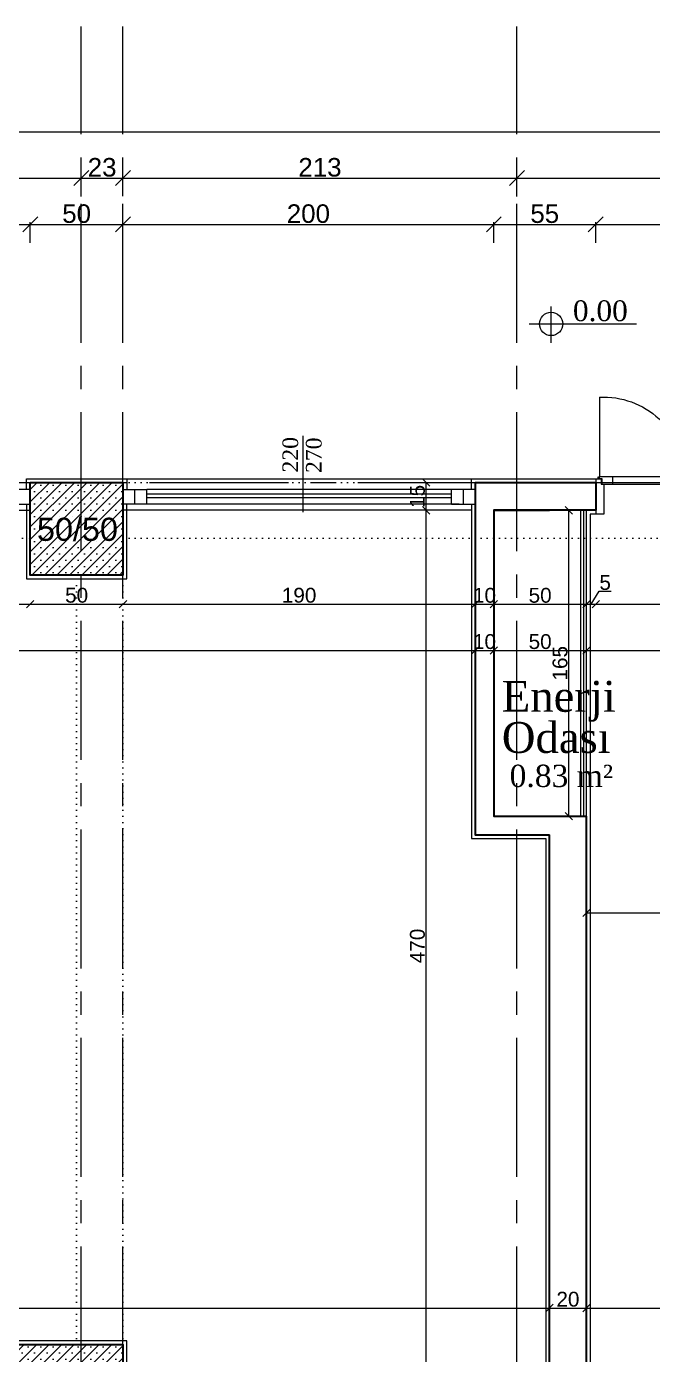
# Model space of a CAD drawing. Header units: centimetres. Extents: x 14449 to 53524, y -19051 to -10746.
# Drawn here: x 26718 to 27055, y -11888 to -11172 of the extents above; entities that cross this region are included whole.
import ezdxf

# ---------------------------------------------------------------- set-up
doc = ezdxf.new("R2010")
doc.units = ezdxf.units.CM
doc.linetypes.add('CENTER2', pattern=[112.5, 75, -12.5, 12.5, -12.5])
doc.linetypes.add('DOT2', pattern=[3.175, 0, -3.175])
doc.layers.add('Kapi_Pencere', color=7, linetype='Continuous')
for name, color, linetype, lineweight in [('P-AKS', 255, 'Continuous', 5), ('P-KİRİŞ', 130, 'DOT2', 5), ('P-KOLON', 255, 'Continuous', 35), ('P-TARAMA', 252, 'Continuous', 5), ('P-ÖLÇÜ DIŞ', 245, 'Continuous', 9), ('P-ÖLÇÜ İÇ', 243, 'Continuous', 0), ('rtm-cam', 141, 'Continuous', 9), ('rtm-duv tugla', 22, 'Continuous', 35), ('rtm-kapı-ahsap', 35, 'Continuous', 13), ('rtm-kesit katmanı-04', 33, 'Continuous', 25), ('rtm-merdiven yazı', 7, 'Continuous', 20), ('rtm-mhl-yazı-malzeme', 7, 'Continuous', 13), ('rtm-pen-ahsap', 35, 'Continuous', 13), ('rtm-sıva', 252, 'Continuous', 15)]:
    doc.layers.add(name, color=color, linetype=linetype, lineweight=lineweight)
doc.styles.add('arial_1_18', font='arial.ttf', dxfattribs={"height": 0.2})
doc.styles.get("Standard").update_dxf_attribs({"font": 'arial.ttf'})
doc.styles.add('ölçü', font='times.ttf', dxfattribs={"height": 10})
doc.dimstyles.new('DIŞ ÖLÇÜ', dxfattribs={"dimtxt": 10, "dimasz": 8, "dimexe": 1.25, "dimexo": 0.625, "dimtad": 1, "dimdec": 0, "dimtxsty": 'Standard', "dimblk": 'OBLIQUE', "dimcen": 2.5, "dimse1": 1, "dimse2": 1, "dimclrd": 256, "dimclrt": 256, "dimadec": 0, "dimazin": 0, "dimtfac": 1, "dimtdec": 0, "dimtmove": 0, "dimatfit": 3, "dimldrblk": 'OBLIQUE', "dimfxl": 1, "dimarcsym": 0})
doc.dimstyles.new('İÇ ÖLÇÜ', dxfattribs={"dimtxt": 8, "dimasz": 4, "dimexe": 1.25, "dimexo": 0.625, "dimtad": 1, "dimdec": 0, "dimtxsty": 'Standard', "dimblk": 'OBLIQUE', "dimcen": 2.5, "dimse1": 1, "dimse2": 1, "dimclrd": 256, "dimclrt": 256, "dimadec": 0, "dimazin": 0, "dimtfac": 1, "dimtdec": 0, "dimtmove": 1, "dimatfit": 3, "dimldrblk": 'OBLIQUE', "dimfxl": 1, "dimarcsym": 0})

# ---------------------------------------------------------------- blocks, each defined once
blk = doc.blocks.new('IKUTGK')
at = {"layer": 'P-KİRİŞ'}
for points in [[(35176.89, -7196.1), (35786.89, -7196.1)], [(35836.89, -7196.1), (36246.89, -7196.1)], [(35176.89, -7226.1), (35786.89, -7226.1)], [(35836.89, -7226.1), (36246.89, -7226.1)], [(35811.89, -7661.1), (35811.89, -7246.1)], [(35836.89, -7661.1), (35836.89, -7246.1)]]:
    blk.add_lwpolyline(points, dxfattribs=at)
blk = doc.blocks.new('YTHTHTY')
at = {"layer": 'P-TARAMA', "lineweight": -3}
h = blk.add_hatch(dxfattribs=at)
h.set_pattern_fill('SACNCR', color=256, scale=2, style=0)
h.paths.add_polyline_path([(31635.2, -9046.94), (31685.2, -9046.94), (31685.2, -8996.94), (31635.2, -8996.94)])
h = blk.add_hatch(dxfattribs=at)
h.set_pattern_fill('SACNCR', color=256, scale=2, style=0)
h.paths.add_polyline_path([(31685.2, -9501.94), (31685.2, -9461.94), (31610.2, -9461.94), (31610.2, -9501.94)])
at = {"layer": 'P-KOLON', "linetype": 'Continuous'}
for points in [[(31635.2, -8996.94), (31685.2, -8996.94), (31685.2, -9046.94), (31635.2, -9046.94)], [(31610.2, -9461.94), (31685.2, -9461.94), (31685.2, -9501.94), (31610.2, -9501.94)]]:
    blk.add_lwpolyline(points, close=True, dxfattribs=at)
at = {"layer": 'P-KOLON', "linetype": 'Continuous', "style": 'arial_1_18'}
blk.add_text('50/50', height=12.5, dxfattribs=at).set_placement((31638.79, -9028.42))
blk = doc.blocks.new('YTUJ7U')
at = {"layer": 'P-AKS', "linetype": 'CENTER2'}
for points in [[(27148.12, -9962.63), (27148.12, -8554.55)], [(27170.62, -9962.63), (27170.62, -8554.55)], [(27383.12, -9962.63), (27383.12, -8554.55)], [(25834.86, -8800.51), (29322.56, -8800.51)]]:
    blk.add_lwpolyline(points, dxfattribs=at)
blk = doc.blocks.new('DIŞ KAPI')
at = {"layer": 'rtm-kapı-ahsap'}
for p, q in [((7483.53, 169.66), (7483.53, 174.11)), ((7502.53, 174.11), (7483.53, 174.11)), ((7502.53, 174.11), (7502.53, 171.14)), ((7502.53, 172.13), (7503.52, 172.13)), ((7502.58, 170.63), (7502.58, 172.13)), ((7503.52, 76.1), (7503.52, 172.13)), ((7596.57, 172.13), (7503.52, 172.13)), ((7499.56, 169.66), (7483.53, 169.66)), ((7499.56, 171.14), (7499.56, 169.66)), ((7502.53, 171.14), (7499.56, 171.14)), ((7499.69, 170.63), (7499.69, 77.59)), ((7499.69, 170.63), (7502.58, 170.63)), ((7503.52, 165.06), (7499.69, 165.06)), ((7503.52, 83.17), (7499.69, 83.17)), ((7489.41, 78.57), (7489.41, 74.11)), ((7499.56, 78.57), (7489.41, 78.57)), ((7502.53, 74.11), (7489.41, 74.11)), ((7489.41, 69.66), (7489.41, 74.11)), ((7502.53, 74.11), (7489.41, 74.11)), ((7499.56, 77.08), (7499.56, 78.57)), ((7502.53, 77.08), (7499.56, 77.08)), ((7499.69, 77.59), (7502.58, 77.59)), ((7502.53, 74.11), (7502.53, 77.08)), ((7502.53, 76.1), (7503.52, 76.1)), ((7502.53, 74.11), (7502.53, 71.14)), ((7502.53, 72.13), (7503.52, 72.13)), ((7502.58, 77.59), (7502.58, 76.1)), ((7502.58, 70.63), (7502.58, 72.13)), ((7503.52, 72.13), (7503.52, 26.1)), ((7499.56, 69.66), (7489.41, 69.66)), ((7502.53, 71.14), (7499.56, 71.14)), ((7499.56, 71.14), (7499.56, 69.66)), ((7499.69, 27.59), (7499.69, 70.63)), ((7499.69, 70.63), (7502.58, 70.63)), ((7503.52, 65.06), (7499.69, 65.06)), ((7503.52, 33.17), (7499.69, 33.17)), ((7483.53, 28.57), (7483.53, 24.11)), ((7499.56, 28.57), (7483.53, 28.57)), ((7502.53, 24.11), (7483.53, 24.11)), ((7499.56, 27.08), (7499.56, 28.57)), ((7502.53, 27.08), (7499.56, 27.08)), ((7499.69, 27.59), (7502.58, 27.59)), ((7502.53, 24.11), (7502.53, 27.08)), ((7502.53, 26.1), (7503.52, 26.1)), ((7502.58, 27.59), (7502.58, 26.1)), ((7546.57, 26.1), (7503.52, 26.1))]:
    blk.add_line(p, q, dxfattribs=at)
for points in [[(7503.11, 173.05, 1), (7503.11, 172.45, 1)], [(7503.11, 25.17, -1), (7503.11, 25.78, -1)]]:
    blk.add_lwpolyline(points, format="xyb", close=True, dxfattribs=at)
for centre, radius, start, end in [((7501.77, 170.89), 94.81, 271.05672, 0.74917), ((7502.84, 28.34), 43.79, 357.06091, 89.10701)]:
    blk.add_arc(centre, radius, start, end, dxfattribs=at)
blk = doc.blocks.new('_Oblique')
at = {"color": 0, "linetype": 'ByBlock', "lineweight": -2}
blk.add_line((-0.5, -0.5), (0.5, 0.5), dxfattribs=at)
blk = doc.blocks.new('*D3989')
at = {"layer": 'Defpoints', "color": 0, "transparency": 16777216}
for p in [(26719.57, -11278.8), (26109.57, -11290.64), (26719.57, -11290.88)]:
    blk.add_point(p, dxfattribs=at)
at = {"layer": 'P-ÖLÇÜ DIŞ', "color": 0, "lineweight": -2, "transparency": 16777216}
for p, q in [((26109.57, -11288.8), (26109.57, -11277.55)), ((26719.57, -11288.8), (26719.57, -11277.55))]:
    blk.add_line(p, q, dxfattribs=at)
at = {"layer": 'P-ÖLÇÜ DIŞ', "lineweight": -2, "transparency": 16777216}
blk.add_line((26109.57, -11278.8), (26719.57, -11278.8), dxfattribs=at)
at = {"layer": 'P-ÖLÇÜ DIŞ', "lineweight": -2, "transparency": 16777216, "xscale": 8, "yscale": 8, "zscale": 8, "rotation": 180}
blk.add_blockref('_Oblique', (26109.57, -11278.8), dxfattribs=at)
at = {"layer": 'P-ÖLÇÜ DIŞ', "lineweight": -2, "transparency": 16777216, "xscale": 8, "yscale": 8, "zscale": 8}
blk.add_blockref('_Oblique', (26719.57, -11278.8), dxfattribs=at)
at = {"layer": 'P-ÖLÇÜ DIŞ', "transparency": 16777216, "insert": (26414.57, -11273.07), "char_height": 10, "attachment_point": 5}
blk.add_mtext('610', dxfattribs=at)
blk = doc.blocks.new('*D3990')
at = {"layer": 'Defpoints', "color": 0, "transparency": 16777216}
for p in [(26769.57, -11278.8), (26719.57, -11290.88), (26769.57, -11293.06)]:
    blk.add_point(p, dxfattribs=at)
at = {"layer": 'P-ÖLÇÜ DIŞ', "color": 0, "lineweight": -2, "transparency": 16777216}
for p, q in [((26719.57, -11288.8), (26719.57, -11277.55)), ((26769.57, -11288.8), (26769.57, -11277.55))]:
    blk.add_line(p, q, dxfattribs=at)
at = {"layer": 'P-ÖLÇÜ DIŞ', "lineweight": -2, "transparency": 16777216}
blk.add_line((26719.57, -11278.8), (26769.57, -11278.8), dxfattribs=at)
at = {"layer": 'P-ÖLÇÜ DIŞ', "lineweight": -2, "transparency": 16777216, "xscale": 8, "yscale": 8, "zscale": 8, "rotation": 180}
blk.add_blockref('_Oblique', (26719.57, -11278.8), dxfattribs=at)
at = {"layer": 'P-ÖLÇÜ DIŞ', "lineweight": -2, "transparency": 16777216, "xscale": 8, "yscale": 8, "zscale": 8}
blk.add_blockref('_Oblique', (26769.57, -11278.8), dxfattribs=at)
at = {"layer": 'P-ÖLÇÜ DIŞ', "transparency": 16777216, "insert": (26744.57, -11273.07), "char_height": 10, "attachment_point": 5}
blk.add_mtext('50', dxfattribs=at)
blk = doc.blocks.new('*D3991')
at = {"layer": 'Defpoints', "color": 0, "transparency": 16777216}
for p in [(26969.57, -11278.8), (26769.57, -11293.06), (26969.57, -11292.15)]:
    blk.add_point(p, dxfattribs=at)
at = {"layer": 'P-ÖLÇÜ DIŞ', "color": 0, "lineweight": -2, "transparency": 16777216}
for p, q in [((26769.57, -11288.8), (26769.57, -11277.55)), ((26969.57, -11288.8), (26969.57, -11277.55))]:
    blk.add_line(p, q, dxfattribs=at)
at = {"layer": 'P-ÖLÇÜ DIŞ', "lineweight": -2, "transparency": 16777216}
blk.add_line((26769.57, -11278.8), (26969.57, -11278.8), dxfattribs=at)
at = {"layer": 'P-ÖLÇÜ DIŞ', "lineweight": -2, "transparency": 16777216, "xscale": 8, "yscale": 8, "zscale": 8, "rotation": 180}
blk.add_blockref('_Oblique', (26769.57, -11278.8), dxfattribs=at)
at = {"layer": 'P-ÖLÇÜ DIŞ', "lineweight": -2, "transparency": 16777216, "xscale": 8, "yscale": 8, "zscale": 8}
blk.add_blockref('_Oblique', (26969.57, -11278.8), dxfattribs=at)
at = {"layer": 'P-ÖLÇÜ DIŞ', "transparency": 16777216, "insert": (26869.57, -11273.07), "char_height": 10, "attachment_point": 5}
blk.add_mtext('200', dxfattribs=at)
blk = doc.blocks.new('*D3992')
at = {"layer": 'Defpoints', "color": 0, "transparency": 16777216}
for p in [(27024.57, -11278.8), (26969.57, -11292.15), (27024.57, -11296.27)]:
    blk.add_point(p, dxfattribs=at)
at = {"layer": 'P-ÖLÇÜ DIŞ', "color": 0, "lineweight": -2, "transparency": 16777216}
for p, q in [((26969.57, -11288.8), (26969.57, -11277.55)), ((27024.57, -11288.8), (27024.57, -11277.55))]:
    blk.add_line(p, q, dxfattribs=at)
at = {"layer": 'P-ÖLÇÜ DIŞ', "lineweight": -2, "transparency": 16777216}
blk.add_line((26969.57, -11278.8), (27024.57, -11278.8), dxfattribs=at)
at = {"layer": 'P-ÖLÇÜ DIŞ', "lineweight": -2, "transparency": 16777216, "xscale": 8, "yscale": 8, "zscale": 8, "rotation": 180}
blk.add_blockref('_Oblique', (26969.57, -11278.8), dxfattribs=at)
at = {"layer": 'P-ÖLÇÜ DIŞ', "lineweight": -2, "transparency": 16777216, "xscale": 8, "yscale": 8, "zscale": 8}
blk.add_blockref('_Oblique', (27024.57, -11278.8), dxfattribs=at)
at = {"layer": 'P-ÖLÇÜ DIŞ', "transparency": 16777216, "insert": (26997.07, -11273.09), "char_height": 10, "attachment_point": 5}
blk.add_mtext('55', dxfattribs=at)
blk = doc.blocks.new('*D3993')
at = {"layer": 'Defpoints', "color": 0, "transparency": 16777216}
for p in [(27174.57, -11278.8), (27024.57, -11288.8), (27174.57, -11291.42)]:
    blk.add_point(p, dxfattribs=at)
at = {"layer": 'P-ÖLÇÜ DIŞ', "color": 0, "lineweight": -2, "transparency": 16777216}
for p, q in [((27024.57, -11288.17), (27024.57, -11277.55)), ((27174.57, -11288.8), (27174.57, -11277.55))]:
    blk.add_line(p, q, dxfattribs=at)
at = {"layer": 'P-ÖLÇÜ DIŞ', "lineweight": -2, "transparency": 16777216}
blk.add_line((27024.57, -11278.8), (27174.57, -11278.8), dxfattribs=at)
at = {"layer": 'P-ÖLÇÜ DIŞ', "lineweight": -2, "transparency": 16777216, "xscale": 8, "yscale": 8, "zscale": 8, "rotation": 180}
blk.add_blockref('_Oblique', (27024.57, -11278.8), dxfattribs=at)
at = {"layer": 'P-ÖLÇÜ DIŞ', "lineweight": -2, "transparency": 16777216, "xscale": 8, "yscale": 8, "zscale": 8}
blk.add_blockref('_Oblique', (27174.57, -11278.8), dxfattribs=at)
at = {"layer": 'P-ÖLÇÜ DIŞ', "transparency": 16777216, "insert": (27099.57, -11273.07), "char_height": 10, "attachment_point": 5}
blk.add_mtext('150', dxfattribs=at)
blk = doc.blocks.new('*D4001')
at = {"layer": 'Defpoints', "color": 0, "transparency": 16777216}
for p in [(28734.57, -11228.8), (25648.15, -11240.97), (28734.57, -11240.97)]:
    blk.add_point(p, dxfattribs=at)
at = {"layer": 'P-ÖLÇÜ DIŞ', "color": 0, "lineweight": -2, "transparency": 16777216}
for p, q in [((25648.15, -11238.8), (25648.15, -11227.55)), ((28734.57, -11238.8), (28734.57, -11227.55))]:
    blk.add_line(p, q, dxfattribs=at)
at = {"layer": 'P-ÖLÇÜ DIŞ', "lineweight": -2, "transparency": 16777216}
blk.add_line((25648.15, -11228.8), (28734.57, -11228.8), dxfattribs=at)
at = {"layer": 'P-ÖLÇÜ DIŞ', "lineweight": -2, "transparency": 16777216, "xscale": 8, "yscale": 8, "zscale": 8, "rotation": 180}
blk.add_blockref('_Oblique', (25648.15, -11228.8), dxfattribs=at)
at = {"layer": 'P-ÖLÇÜ DIŞ', "lineweight": -2, "transparency": 16777216, "xscale": 8, "yscale": 8, "zscale": 8}
blk.add_blockref('_Oblique', (28734.57, -11228.8), dxfattribs=at)
at = {"layer": 'P-ÖLÇÜ DIŞ', "transparency": 16777216, "insert": (27191.36, -11223.06), "char_height": 10, "attachment_point": 5}
blk.add_mtext('3086', dxfattribs=at)
blk = doc.blocks.new('*D4033')
at = {"layer": 'Defpoints', "color": 0, "transparency": 16777216}
for p in [(26747.07, -11253.8), (26747.07, -11264.96), (26414.57, -11267.96)]:
    blk.add_point(p, dxfattribs=at)
at = {"layer": 'P-ÖLÇÜ DIŞ', "color": 0, "lineweight": -2, "transparency": 16777216}
for p, q in [((26414.57, -11263.8), (26414.57, -11252.55)), ((26747.07, -11263.8), (26747.07, -11252.55))]:
    blk.add_line(p, q, dxfattribs=at)
at = {"layer": 'P-ÖLÇÜ DIŞ', "lineweight": -2, "transparency": 16777216}
blk.add_line((26414.57, -11253.8), (26747.07, -11253.8), dxfattribs=at)
at = {"layer": 'P-ÖLÇÜ DIŞ', "lineweight": -2, "transparency": 16777216, "xscale": 8, "yscale": 8, "zscale": 8, "rotation": 180}
blk.add_blockref('_Oblique', (26414.57, -11253.8), dxfattribs=at)
at = {"layer": 'P-ÖLÇÜ DIŞ', "lineweight": -2, "transparency": 16777216, "xscale": 8, "yscale": 8, "zscale": 8}
blk.add_blockref('_Oblique', (26747.07, -11253.8), dxfattribs=at)
at = {"layer": 'P-ÖLÇÜ DIŞ', "transparency": 16777216, "insert": (26580.82, -11248.06), "char_height": 10, "attachment_point": 5}
blk.add_mtext('333', dxfattribs=at)
blk = doc.blocks.new('*D4034')
at = {"layer": 'Defpoints', "color": 0, "transparency": 16777216}
for p in [(26769.57, -11253.8), (26747.07, -11264.96), (26769.57, -11264.23)]:
    blk.add_point(p, dxfattribs=at)
at = {"layer": 'P-ÖLÇÜ DIŞ', "color": 0, "lineweight": -2, "transparency": 16777216}
for p, q in [((26747.07, -11263.8), (26747.07, -11252.55)), ((26769.57, -11263.61), (26769.57, -11252.55))]:
    blk.add_line(p, q, dxfattribs=at)
at = {"layer": 'P-ÖLÇÜ DIŞ', "lineweight": -2, "transparency": 16777216}
blk.add_line((26747.07, -11253.8), (26769.57, -11253.8), dxfattribs=at)
at = {"layer": 'P-ÖLÇÜ DIŞ', "lineweight": -2, "transparency": 16777216, "xscale": 8, "yscale": 8, "zscale": 8, "rotation": 180}
blk.add_blockref('_Oblique', (26747.07, -11253.8), dxfattribs=at)
at = {"layer": 'P-ÖLÇÜ DIŞ', "lineweight": -2, "transparency": 16777216, "xscale": 8, "yscale": 8, "zscale": 8}
blk.add_blockref('_Oblique', (26769.57, -11253.8), dxfattribs=at)
at = {"layer": 'P-ÖLÇÜ DIŞ', "transparency": 16777216, "insert": (26758.32, -11248.06), "char_height": 10, "attachment_point": 5}
blk.add_mtext('23', dxfattribs=at)
blk = doc.blocks.new('*D4035')
at = {"layer": 'Defpoints', "color": 0, "transparency": 16777216}
for p in [(26982.07, -11253.8), (26769.57, -11264.23), (26982.07, -11265.5)]:
    blk.add_point(p, dxfattribs=at)
at = {"layer": 'P-ÖLÇÜ DIŞ', "color": 0, "lineweight": -2, "transparency": 16777216}
for p, q in [((26769.57, -11263.61), (26769.57, -11252.55)), ((26982.07, -11263.8), (26982.07, -11252.55))]:
    blk.add_line(p, q, dxfattribs=at)
at = {"layer": 'P-ÖLÇÜ DIŞ', "lineweight": -2, "transparency": 16777216}
blk.add_line((26769.57, -11253.8), (26982.07, -11253.8), dxfattribs=at)
at = {"layer": 'P-ÖLÇÜ DIŞ', "lineweight": -2, "transparency": 16777216, "xscale": 8, "yscale": 8, "zscale": 8, "rotation": 180}
blk.add_blockref('_Oblique', (26769.57, -11253.8), dxfattribs=at)
at = {"layer": 'P-ÖLÇÜ DIŞ', "lineweight": -2, "transparency": 16777216, "xscale": 8, "yscale": 8, "zscale": 8}
blk.add_blockref('_Oblique', (26982.07, -11253.8), dxfattribs=at)
at = {"layer": 'P-ÖLÇÜ DIŞ', "transparency": 16777216, "insert": (26875.82, -11248.06), "char_height": 10, "attachment_point": 5}
blk.add_mtext('213', dxfattribs=at)
blk = doc.blocks.new('*D4036')
at = {"layer": 'Defpoints', "color": 0, "transparency": 16777216}
for p in [(27179.57, -11253.8), (26982.07, -11265.5), (27179.57, -11264.72)]:
    blk.add_point(p, dxfattribs=at)
at = {"layer": 'P-ÖLÇÜ DIŞ', "color": 0, "lineweight": -2, "transparency": 16777216}
for p, q in [((26982.07, -11263.8), (26982.07, -11252.55)), ((27179.57, -11263.8), (27179.57, -11252.55))]:
    blk.add_line(p, q, dxfattribs=at)
at = {"layer": 'P-ÖLÇÜ DIŞ', "lineweight": -2, "transparency": 16777216}
blk.add_line((26982.07, -11253.8), (27179.57, -11253.8), dxfattribs=at)
at = {"layer": 'P-ÖLÇÜ DIŞ', "lineweight": -2, "transparency": 16777216, "xscale": 8, "yscale": 8, "zscale": 8, "rotation": 180}
blk.add_blockref('_Oblique', (26982.07, -11253.8), dxfattribs=at)
at = {"layer": 'P-ÖLÇÜ DIŞ', "lineweight": -2, "transparency": 16777216, "xscale": 8, "yscale": 8, "zscale": 8}
blk.add_blockref('_Oblique', (27179.57, -11253.8), dxfattribs=at)
at = {"layer": 'P-ÖLÇÜ DIŞ', "transparency": 16777216, "insert": (27080.82, -11248.07), "char_height": 10, "attachment_point": 5}
blk.add_mtext('197', dxfattribs=at)
blk = doc.blocks.new('*D4312')
at = {"layer": 'Defpoints', "color": 0, "lineweight": 30, "transparency": 16777216}
for p in [(26911.76, -11433.05), (26933.11, -11433.05), (26933.11, -11903.05)]:
    blk.add_point(p, dxfattribs=at)
at = {"layer": 'P-ÖLÇÜ İÇ', "lineweight": -2, "transparency": 16777216}
blk.add_line((26933.11, -11903.05), (26933.11, -11433.05), dxfattribs=at)
at = {"layer": 'P-ÖLÇÜ İÇ', "lineweight": -2, "transparency": 16777216, "xscale": 4, "yscale": 4, "zscale": 4}
for p, rotation in [((26933.11, -11433.05), 90), ((26933.11, -11903.05), 270)]:
    blk.add_blockref('_Oblique', p, dxfattribs=dict(at, rotation=rotation))
at = {"layer": 'P-ÖLÇÜ İÇ', "transparency": 16777216, "insert": (26928.4, -11668.05), "char_height": 8, "attachment_point": 5, "rotation": 90}
blk.add_mtext('470', dxfattribs=at)
blk = doc.blocks.new('*D4313')
at = {"layer": 'Defpoints', "color": 0, "lineweight": 30, "transparency": 16777216}
for p in [(26933.11, -11418.05), (26933.11, -11418.05), (26911.76, -11433.05)]:
    blk.add_point(p, dxfattribs=at)
at = {"layer": 'P-ÖLÇÜ İÇ', "lineweight": -2, "transparency": 16777216}
blk.add_line((26933.11, -11433.05), (26933.11, -11418.05), dxfattribs=at)
at = {"layer": 'P-ÖLÇÜ İÇ', "lineweight": -2, "transparency": 16777216, "xscale": 4, "yscale": 4, "zscale": 4}
for p, rotation in [((26933.11, -11418.05), 90), ((26933.11, -11433.05), 270)]:
    blk.add_blockref('_Oblique', p, dxfattribs=dict(at, rotation=rotation))
at = {"layer": 'P-ÖLÇÜ İÇ', "transparency": 16777216, "insert": (26928.4, -11425.55), "char_height": 8, "attachment_point": 5, "rotation": 90}
blk.add_mtext('15', dxfattribs=at)
blk = doc.blocks.new('*D4316')
at = {"layer": 'Defpoints', "color": 0, "lineweight": 30, "transparency": 16777216}
for p in [(26109.57, -11482.77), (26719.57, -11483.62), (26719.57, -11483.68)]:
    blk.add_point(p, dxfattribs=at)
at = {"layer": 'P-ÖLÇÜ İÇ', "lineweight": -2, "transparency": 16777216}
blk.add_line((26109.57, -11483.62), (26719.57, -11483.62), dxfattribs=at)
at = {"layer": 'P-ÖLÇÜ İÇ', "lineweight": -2, "transparency": 16777216, "xscale": 4, "yscale": 4, "zscale": 4, "rotation": 180}
blk.add_blockref('_Oblique', (26109.57, -11483.62), dxfattribs=at)
at = {"layer": 'P-ÖLÇÜ İÇ', "lineweight": -2, "transparency": 16777216, "xscale": 4, "yscale": 4, "zscale": 4}
blk.add_blockref('_Oblique', (26719.57, -11483.62), dxfattribs=at)
at = {"layer": 'P-ÖLÇÜ İÇ', "transparency": 16777216, "insert": (26414.57, -11478.91), "char_height": 8, "attachment_point": 5}
blk.add_mtext('610', dxfattribs=at)
blk = doc.blocks.new('*D4317')
at = {"layer": 'Defpoints', "color": 0, "lineweight": 30, "transparency": 16777216}
for p in [(26719.57, -11483.68), (26769.57, -11483.14), (26769.57, -11483.62)]:
    blk.add_point(p, dxfattribs=at)
at = {"layer": 'P-ÖLÇÜ İÇ', "lineweight": -2, "transparency": 16777216}
blk.add_line((26719.57, -11483.62), (26769.57, -11483.62), dxfattribs=at)
at = {"layer": 'P-ÖLÇÜ İÇ', "lineweight": -2, "transparency": 16777216, "xscale": 4, "yscale": 4, "zscale": 4, "rotation": 180}
blk.add_blockref('_Oblique', (26719.57, -11483.62), dxfattribs=at)
at = {"layer": 'P-ÖLÇÜ İÇ', "lineweight": -2, "transparency": 16777216, "xscale": 4, "yscale": 4, "zscale": 4}
blk.add_blockref('_Oblique', (26769.57, -11483.62), dxfattribs=at)
at = {"layer": 'P-ÖLÇÜ İÇ', "transparency": 16777216, "insert": (26744.57, -11478.91), "char_height": 8, "attachment_point": 5}
blk.add_mtext('50', dxfattribs=at)
blk = doc.blocks.new('*D4318')
at = {"layer": 'Defpoints', "color": 0, "lineweight": 30, "transparency": 16777216}
for p in [(26769.57, -11483.14), (26959.57, -11483.62), (26959.57, -11483.65)]:
    blk.add_point(p, dxfattribs=at)
at = {"layer": 'P-ÖLÇÜ İÇ', "lineweight": -2, "transparency": 16777216}
blk.add_line((26769.57, -11483.62), (26959.57, -11483.62), dxfattribs=at)
at = {"layer": 'P-ÖLÇÜ İÇ', "lineweight": -2, "transparency": 16777216, "xscale": 4, "yscale": 4, "zscale": 4, "rotation": 180}
blk.add_blockref('_Oblique', (26769.57, -11483.62), dxfattribs=at)
at = {"layer": 'P-ÖLÇÜ İÇ', "lineweight": -2, "transparency": 16777216, "xscale": 4, "yscale": 4, "zscale": 4}
blk.add_blockref('_Oblique', (26959.57, -11483.62), dxfattribs=at)
at = {"layer": 'P-ÖLÇÜ İÇ', "transparency": 16777216, "insert": (26864.57, -11478.91), "char_height": 8, "attachment_point": 5}
blk.add_mtext('190', dxfattribs=at)
blk = doc.blocks.new('*D4319')
at = {"layer": 'Defpoints', "color": 0, "transparency": 16777216}
for p in [(27024.57, -11433.05), (27174.57, -11483.62), (27174.57, -11484.05)]:
    blk.add_point(p, dxfattribs=at)
at = {"layer": 'P-ÖLÇÜ İÇ', "lineweight": -2, "transparency": 16777216}
blk.add_line((27024.57, -11483.62), (27174.57, -11483.62), dxfattribs=at)
at = {"layer": 'P-ÖLÇÜ İÇ', "lineweight": -2, "transparency": 16777216, "xscale": 4, "yscale": 4, "zscale": 4, "rotation": 180}
blk.add_blockref('_Oblique', (27024.57, -11483.62), dxfattribs=at)
at = {"layer": 'P-ÖLÇÜ İÇ', "lineweight": -2, "transparency": 16777216, "xscale": 4, "yscale": 4, "zscale": 4}
blk.add_blockref('_Oblique', (27174.57, -11483.62), dxfattribs=at)
at = {"layer": 'P-ÖLÇÜ İÇ', "transparency": 16777216, "insert": (27099.57, -11478.91), "char_height": 8, "attachment_point": 5}
blk.add_mtext('150', dxfattribs=at)
blk = doc.blocks.new('*D4328')
at = {"layer": 'Defpoints', "color": 0, "lineweight": 30, "transparency": 16777216}
for p in [(25677.1, -11508.62), (26959.57, -11508.62), (26959.57, -11508.62)]:
    blk.add_point(p, dxfattribs=at)
at = {"layer": 'P-ÖLÇÜ İÇ', "lineweight": -2, "transparency": 16777216}
blk.add_line((25677.1, -11508.62), (26959.57, -11508.62), dxfattribs=at)
at = {"layer": 'P-ÖLÇÜ İÇ', "lineweight": -2, "transparency": 16777216, "xscale": 4, "yscale": 4, "zscale": 4, "rotation": 180}
blk.add_blockref('_Oblique', (25677.1, -11508.62), dxfattribs=at)
at = {"layer": 'P-ÖLÇÜ İÇ', "lineweight": -2, "transparency": 16777216, "xscale": 4, "yscale": 4, "zscale": 4}
blk.add_blockref('_Oblique', (26959.57, -11508.62), dxfattribs=at)
at = {"layer": 'P-ÖLÇÜ İÇ', "transparency": 16777216, "insert": (26318.33, -11503.91), "char_height": 8, "attachment_point": 5}
blk.add_mtext('1282', dxfattribs=at)
blk = doc.blocks.new('*D4329')
at = {"layer": 'Defpoints', "color": 0, "lineweight": 30, "transparency": 16777216}
for p in [(27179.57, -11527.12), (27019.57, -11650.14), (27179.57, -11650.14)]:
    blk.add_point(p, dxfattribs=at)
at = {"layer": 'P-ÖLÇÜ İÇ', "lineweight": -2, "transparency": 16777216}
blk.add_line((27019.57, -11650.14), (27179.57, -11650.14), dxfattribs=at)
at = {"layer": 'P-ÖLÇÜ İÇ', "lineweight": -2, "transparency": 16777216, "xscale": 4, "yscale": 4, "zscale": 4, "rotation": 180}
blk.add_blockref('_Oblique', (27019.57, -11650.14), dxfattribs=at)
at = {"layer": 'P-ÖLÇÜ İÇ', "lineweight": -2, "transparency": 16777216, "xscale": 4, "yscale": 4, "zscale": 4}
blk.add_blockref('_Oblique', (27179.57, -11650.14), dxfattribs=at)
at = {"layer": 'P-ÖLÇÜ İÇ', "transparency": 16777216, "insert": (27099.57, -11645.43), "char_height": 8, "attachment_point": 5}
blk.add_mtext('160', dxfattribs=at)
blk = doc.blocks.new('*D4333')
at = {"layer": 'Defpoints', "color": 0, "lineweight": 30, "transparency": 16777216}
for p in [(25653.78, -11863.37), (26999.57, -11863.37), (26999.57, -11863.37)]:
    blk.add_point(p, dxfattribs=at)
at = {"layer": 'P-ÖLÇÜ İÇ', "lineweight": -2, "transparency": 16777216}
blk.add_line((25653.78, -11863.37), (26999.57, -11863.37), dxfattribs=at)
at = {"layer": 'P-ÖLÇÜ İÇ', "lineweight": -2, "transparency": 16777216, "xscale": 4, "yscale": 4, "zscale": 4, "rotation": 180}
blk.add_blockref('_Oblique', (25653.78, -11863.37), dxfattribs=at)
at = {"layer": 'P-ÖLÇÜ İÇ', "lineweight": -2, "transparency": 16777216, "xscale": 4, "yscale": 4, "zscale": 4}
blk.add_blockref('_Oblique', (26999.57, -11863.37), dxfattribs=at)
at = {"layer": 'P-ÖLÇÜ İÇ', "transparency": 16777216, "insert": (26326.67, -11858.66), "char_height": 8, "attachment_point": 5}
blk.add_mtext('1346', dxfattribs=at)
blk = doc.blocks.new('*D4334')
at = {"layer": 'Defpoints', "color": 0, "lineweight": 30, "transparency": 16777216}
for p in [(26999.57, -11863.37), (27019.57, -11863.37), (27019.57, -11883.75)]:
    blk.add_point(p, dxfattribs=at)
at = {"layer": 'P-ÖLÇÜ İÇ', "lineweight": -2, "transparency": 16777216}
blk.add_line((26999.57, -11863.37), (27019.57, -11863.37), dxfattribs=at)
at = {"layer": 'P-ÖLÇÜ İÇ', "lineweight": -2, "transparency": 16777216, "xscale": 4, "yscale": 4, "zscale": 4, "rotation": 180}
blk.add_blockref('_Oblique', (26999.57, -11863.37), dxfattribs=at)
at = {"layer": 'P-ÖLÇÜ İÇ', "lineweight": -2, "transparency": 16777216, "xscale": 4, "yscale": 4, "zscale": 4}
blk.add_blockref('_Oblique', (27019.57, -11863.37), dxfattribs=at)
at = {"layer": 'P-ÖLÇÜ İÇ', "transparency": 16777216, "insert": (27009.57, -11858.66), "char_height": 8, "attachment_point": 5}
blk.add_mtext('20', dxfattribs=at)
blk = doc.blocks.new('*D4335')
at = {"layer": 'Defpoints', "color": 0, "lineweight": 30, "transparency": 16777216}
for p in [(27179.57, -11863.37), (27179.57, -11863.37), (27019.57, -11883.75)]:
    blk.add_point(p, dxfattribs=at)
at = {"layer": 'P-ÖLÇÜ İÇ', "lineweight": -2, "transparency": 16777216}
blk.add_line((27019.57, -11863.37), (27179.57, -11863.37), dxfattribs=at)
at = {"layer": 'P-ÖLÇÜ İÇ', "lineweight": -2, "transparency": 16777216, "xscale": 4, "yscale": 4, "zscale": 4, "rotation": 180}
blk.add_blockref('_Oblique', (27019.57, -11863.37), dxfattribs=at)
at = {"layer": 'P-ÖLÇÜ İÇ', "lineweight": -2, "transparency": 16777216, "xscale": 4, "yscale": 4, "zscale": 4}
blk.add_blockref('_Oblique', (27179.57, -11863.37), dxfattribs=at)
at = {"layer": 'P-ÖLÇÜ İÇ', "transparency": 16777216, "insert": (27099.57, -11858.66), "char_height": 8, "attachment_point": 5}
blk.add_mtext('160', dxfattribs=at)
blk = doc.blocks.new('*D5010')
at = {"layer": 'Defpoints', "color": 0, "transparency": 16777216}
for p in [(26959.57, -11483.65), (26969.57, -11483.65), (26969.57, -11483.65)]:
    blk.add_point(p, dxfattribs=at)
at = {"layer": 'P-ÖLÇÜ İÇ', "lineweight": -2, "transparency": 16777216}
blk.add_line((26959.57, -11483.65), (26969.57, -11483.65), dxfattribs=at)
at = {"layer": 'P-ÖLÇÜ İÇ', "lineweight": -2, "transparency": 16777216, "xscale": 4, "yscale": 4, "zscale": 4, "rotation": 180}
blk.add_blockref('_Oblique', (26959.57, -11483.65), dxfattribs=at)
at = {"layer": 'P-ÖLÇÜ İÇ', "lineweight": -2, "transparency": 16777216, "xscale": 4, "yscale": 4, "zscale": 4}
blk.add_blockref('_Oblique', (26969.57, -11483.65), dxfattribs=at)
at = {"layer": 'P-ÖLÇÜ İÇ', "transparency": 16777216, "insert": (26964.57, -11478.94), "char_height": 8, "attachment_point": 5}
blk.add_mtext('10', dxfattribs=at)
blk = doc.blocks.new('*D5011')
at = {"layer": 'Defpoints', "color": 0, "transparency": 16777216}
for p in [(26969.57, -11483.65), (27019.57, -11483.65), (27019.57, -11484.28)]:
    blk.add_point(p, dxfattribs=at)
at = {"layer": 'P-ÖLÇÜ İÇ', "lineweight": -2, "transparency": 16777216}
blk.add_line((26969.57, -11483.65), (27019.57, -11483.65), dxfattribs=at)
at = {"layer": 'P-ÖLÇÜ İÇ', "lineweight": -2, "transparency": 16777216, "xscale": 4, "yscale": 4, "zscale": 4, "rotation": 180}
blk.add_blockref('_Oblique', (26969.57, -11483.65), dxfattribs=at)
at = {"layer": 'P-ÖLÇÜ İÇ', "lineweight": -2, "transparency": 16777216, "xscale": 4, "yscale": 4, "zscale": 4}
blk.add_blockref('_Oblique', (27019.57, -11483.65), dxfattribs=at)
at = {"layer": 'P-ÖLÇÜ İÇ', "transparency": 16777216, "insert": (26994.57, -11478.94), "char_height": 8, "attachment_point": 5}
blk.add_mtext('50', dxfattribs=at)
blk = doc.blocks.new('*D5012')
at = {"layer": 'Defpoints', "color": 0, "transparency": 16777216}
for p in [(27019.57, -11433.05), (27024.57, -11433.05), (27024.57, -11483.62)]:
    blk.add_point(p, dxfattribs=at)
at = {"layer": 'P-ÖLÇÜ İÇ', "lineweight": -2, "transparency": 16777216}
for p, q in [((27022.07, -11483.62), (27026.38, -11476.73)), ((27026.38, -11476.73), (27032.94, -11476.73)), ((27019.57, -11483.62), (27024.57, -11483.62))]:
    blk.add_line(p, q, dxfattribs=at)
at = {"layer": 'P-ÖLÇÜ İÇ', "lineweight": -2, "transparency": 16777216, "xscale": 4, "yscale": 4, "zscale": 4, "rotation": 180}
blk.add_blockref('_Oblique', (27019.57, -11483.62), dxfattribs=at)
at = {"layer": 'P-ÖLÇÜ İÇ', "lineweight": -2, "transparency": 16777216, "xscale": 4, "yscale": 4, "zscale": 4}
blk.add_blockref('_Oblique', (27024.57, -11483.62), dxfattribs=at)
at = {"layer": 'P-ÖLÇÜ İÇ', "transparency": 16777216, "insert": (27029.66, -11472.04), "char_height": 8, "attachment_point": 5}
blk.add_mtext('5', dxfattribs=at)
blk = doc.blocks.new('*D5013')
at = {"layer": 'Defpoints', "color": 0, "transparency": 16777216}
for p in [(26959.57, -11508.62), (26969.57, -11508.62), (26969.57, -11508.62)]:
    blk.add_point(p, dxfattribs=at)
at = {"layer": 'P-ÖLÇÜ İÇ', "lineweight": -2, "transparency": 16777216}
blk.add_line((26959.57, -11508.62), (26969.57, -11508.62), dxfattribs=at)
at = {"layer": 'P-ÖLÇÜ İÇ', "lineweight": -2, "transparency": 16777216, "xscale": 4, "yscale": 4, "zscale": 4, "rotation": 180}
blk.add_blockref('_Oblique', (26959.57, -11508.62), dxfattribs=at)
at = {"layer": 'P-ÖLÇÜ İÇ', "lineweight": -2, "transparency": 16777216, "xscale": 4, "yscale": 4, "zscale": 4}
blk.add_blockref('_Oblique', (26969.57, -11508.62), dxfattribs=at)
at = {"layer": 'P-ÖLÇÜ İÇ', "transparency": 16777216, "insert": (26964.57, -11503.91), "char_height": 8, "attachment_point": 5}
blk.add_mtext('10', dxfattribs=at)
blk = doc.blocks.new('*D5014')
at = {"layer": 'Defpoints', "color": 0, "transparency": 16777216}
for p in [(26969.57, -11508.62), (27019.57, -11508.62), (27019.57, -11508.8)]:
    blk.add_point(p, dxfattribs=at)
at = {"layer": 'P-ÖLÇÜ İÇ', "lineweight": -2, "transparency": 16777216}
blk.add_line((26969.57, -11508.62), (27019.57, -11508.62), dxfattribs=at)
at = {"layer": 'P-ÖLÇÜ İÇ', "lineweight": -2, "transparency": 16777216, "xscale": 4, "yscale": 4, "zscale": 4, "rotation": 180}
blk.add_blockref('_Oblique', (26969.57, -11508.62), dxfattribs=at)
at = {"layer": 'P-ÖLÇÜ İÇ', "lineweight": -2, "transparency": 16777216, "xscale": 4, "yscale": 4, "zscale": 4}
blk.add_blockref('_Oblique', (27019.57, -11508.62), dxfattribs=at)
at = {"layer": 'P-ÖLÇÜ İÇ', "transparency": 16777216, "insert": (26994.57, -11503.91), "char_height": 8, "attachment_point": 5}
blk.add_mtext('50', dxfattribs=at)
blk = doc.blocks.new('*D5015')
at = {"layer": 'Defpoints', "color": 0, "transparency": 16777216}
for p in [(27019.57, -11508.8), (27179.57, -11508.18), (27179.57, -11508.62)]:
    blk.add_point(p, dxfattribs=at)
at = {"layer": 'P-ÖLÇÜ İÇ', "lineweight": -2, "transparency": 16777216}
blk.add_line((27019.57, -11508.62), (27179.57, -11508.62), dxfattribs=at)
at = {"layer": 'P-ÖLÇÜ İÇ', "lineweight": -2, "transparency": 16777216, "xscale": 4, "yscale": 4, "zscale": 4, "rotation": 180}
blk.add_blockref('_Oblique', (27019.57, -11508.62), dxfattribs=at)
at = {"layer": 'P-ÖLÇÜ İÇ', "lineweight": -2, "transparency": 16777216, "xscale": 4, "yscale": 4, "zscale": 4}
blk.add_blockref('_Oblique', (27179.57, -11508.62), dxfattribs=at)
at = {"layer": 'P-ÖLÇÜ İÇ', "transparency": 16777216, "insert": (27099.57, -11503.91), "char_height": 8, "attachment_point": 5}
blk.add_mtext('160', dxfattribs=at)
blk = doc.blocks.new('*D5030')
at = {"layer": 'Defpoints', "color": 0, "lineweight": 30, "transparency": 16777216}
for p in [(26973.75, -11433.05), (27010.05, -11433.05), (26973.75, -11598.05)]:
    blk.add_point(p, dxfattribs=at)
at = {"layer": 'P-ÖLÇÜ İÇ', "lineweight": -2, "transparency": 16777216}
blk.add_line((27010.05, -11598.05), (27010.05, -11433.05), dxfattribs=at)
at = {"layer": 'P-ÖLÇÜ İÇ', "lineweight": -2, "transparency": 16777216, "xscale": 4, "yscale": 4, "zscale": 4}
for p, rotation in [((27010.05, -11433.05), 90), ((27010.05, -11598.05), 270)]:
    blk.add_blockref('_Oblique', p, dxfattribs=dict(at, rotation=rotation))
at = {"layer": 'P-ÖLÇÜ İÇ', "transparency": 16777216, "insert": (27005.34, -11515.55), "char_height": 8, "attachment_point": 5, "rotation": 90}
blk.add_mtext('165', dxfattribs=at)

msp = doc.modelspace()

# ---------------------------------------------------------------- linework, layer by layer
at = {"layer": 'Kapi_Pencere', "linetype": 'Continuous'}
msp.add_line((26866.66, -11392.82), (26866.66, -11433.98), dxfattribs=at)
at = {"layer": 'rtm-cam'}
msp.add_line((26782.44, -11424.07), (26946.7, -11424.07), dxfattribs=at)
at = {"layer": 'rtm-duv tugla'}
for p, q in [((26959.57, -11418.05), (27024.57, -11418.05)), ((26959.57, -11418.05), (26959.57, -11433.05)), ((27024.57, -11418.05), (27024.57, -11433.05)), ((26969.57, -11433.05), (26999.57, -11433.05)), ((27024.57, -11433.05), (27019.57, -11433.05)), ((27019.57, -11923.05), (27019.57, -11598.05)), ((26999.57, -11903.05), (26999.57, -11608.05))]:
    msp.add_line(p, q, dxfattribs=at)
for points in [[(26959.57, -11433.05), (26959.57, -11608.05), (26999.57, -11608.05)], [(27019.57, -11433.05), (26969.57, -11433.05), (26969.57, -11598.05), (27019.57, -11598.05)]]:
    msp.add_lwpolyline(points, dxfattribs=at)
at = {"layer": 'rtm-kesit katmanı-04'}
for p, q in [((27016.57, -11598.05), (27016.57, -11433.05)), ((27018.07, -11598.05), (27018.07, -11433.05)), ((27019.57, -11598.05), (27019.57, -11433.05))]:
    msp.add_line(p, q, dxfattribs=at)
at = {"layer": 'rtm-merdiven yazı'}
for points in [[(27000.5, -11342.66), (27000.5, -11323.07)], [(26988.75, -11332.52), (27046.57, -11332.52)]]:
    msp.add_lwpolyline(points, dxfattribs=at)
msp.add_circle((27000.5, -11332.52), 6.3, dxfattribs=at)
at = {"layer": 'rtm-pen-ahsap'}
for p, q in [((26771.57, -11416.05), (26957.39, -11416.05)), ((26775.96, -11429.77), (26775.96, -11421.85)), ((26946.7, -11421.84), (26782.44, -11421.85)), ((26782.44, -11429.77), (26782.44, -11421.85)), ((26946.7, -11429.77), (26946.7, -11421.85)), ((26953.17, -11429.77), (26953.17, -11421.85)), ((26946.7, -11426.3), (26782.44, -11426.3)), ((26950.89, -11429.77), (26782.44, -11429.77)), ((26109.57, -11433.05), (26719.57, -11433.05)), ((26957.57, -11433.05), (26769.57, -11433.05))]:
    msp.add_line(p, q, dxfattribs=at)
for points in [[(26706.7, -11429.77), (26719.57, -11429.77), (26719.57, -11421.85), (26706.7, -11421.85)], [(26782.44, -11429.77), (26769.57, -11429.76), (26769.57, -11421.85), (26782.44, -11421.85)], [(26946.7, -11429.77), (26959.57, -11429.76), (26959.57, -11421.85), (26946.7, -11421.85)]]:
    msp.add_lwpolyline(points, dxfattribs=at)
at = {"layer": 'rtm-sıva'}
for points in [[(26717.57, -11421.85), (26717.57, -11416.05), (26771.57, -11416.05), (26771.57, -11421.85)], [(26957.57, -11421.85), (26957.57, -11416.05), (27024.57, -11416.05)], [(26957.57, -11429.76), (26957.57, -11610.05), (26997.57, -11610.05), (26997.57, -11901.05), (26771.57, -11901.05), (26771.57, -11881.05), (26692.57, -11881.05), (26692.57, -11925.05), (26720.07, -11925.05), (26720.07, -12066.05), (26710.07, -12066.05), (26710.07, -12071.05), (26682.07, -12071.05)], [(26717.57, -11429.77), (26717.57, -11470.05), (26771.57, -11470.05), (26771.57, -11429.77)], [(27024.57, -11435.05), (27021.57, -11435.05), (27021.57, -11925.05), (26744.07, -11925.05), (26744.07, -12073.05)]]:
    msp.add_lwpolyline(points, dxfattribs=at)

# ---------------------------------------------------------------- block references
at = {"layer": 'rtm-kapı-ahsap', "xscale": -1, "rotation": 270}
msp.add_blockref('DIŞ KAPI', (27000.45, -18918.58), dxfattribs=at)
at = {"layer": 'rtm-sıva'}
for name, p in [('YTUJ7U', (-401.05, -2617.54)), ('YTHTHTY', (-4915.63, -2421.11)), ('IKUTGK', (-9067.33, -4221.95))]:
    msp.add_blockref(name, p, dxfattribs=at)

# ---------------------------------------------------------------- texts
at = {"layer": 'Kapi_Pencere', "style": 'ölçü'}
for s, p in [('220', (26864.06, -11412.68)), ('270', (26876.72, -11412.94))]:
    msp.add_text(s, height=8.47, rotation=90, dxfattribs=at).set_placement(p)
at = {"layer": 'rtm-merdiven yazı', "style": 'ölçü'}
msp.add_text('0.00', height=11.197, dxfattribs=at).set_placement((27012.26, -11330.99))
at = {"layer": 'rtm-mhl-yazı-malzeme', "lineweight": 30, "style": 'ölçü'}
for s, height, p in [('Enerji', 16.667, (26973.9, -11541.71)), ('Odası', 16.667, (26973.9, -11563.92)), ('0.83 m²', 12, (26978.1, -11582.3))]:
    msp.add_text(s, height=height, dxfattribs=at).set_placement(p)

# ---------------------------------------------------------------- dimensions: what is measured, and where the dimension line sits
at = {"layer": 'P-ÖLÇÜ DIŞ'}
for base, p1, p2, override, picture, middle in [((28734.57, -11228.8), (25648.15, -11240.97), (28734.57, -11240.97), {"dimse1": 0, "dimse2": 0, "dimfxl": 10, "dimfxlon": 1}, '*D4001', (27191.36, -11223.06)), ((26747.06543243, -11253.79660251), (26414.56543243, -11267.96014276), (26747.06543243, -11264.96082454), {"dimse1": 0, "dimse2": 0, "dimtmove": 1, "dimfxl": 10, "dimfxlon": 1}, '*D4033', (26580.81543243, -11248.06246199)), ((26769.56543243, -11253.79660251), (26747.06543243, -11264.96082454), (26769.56543243, -11264.23041324), {"dimse1": 0, "dimse2": 0, "dimtmove": 1, "dimfxl": 10, "dimfxlon": 1}, '*D4034', (26758.31543243, -11248.06246199)), ((26982.065433, -11253.796603), (26769.565432, -11264.230413), (26982.065433, -11265.497824), {"dimse1": 0, "dimse2": 0, "dimtmove": 1, "dimfxl": 10, "dimfxlon": 1}, '*D4035', (26875.815433, -11248.062462)), ((27179.565432, -11253.796603), (26982.065433, -11265.497824), (27179.565432, -11264.717436), {"dimse1": 0, "dimse2": 0, "dimtmove": 1, "dimfxl": 10, "dimfxlon": 1}, '*D4036', (27080.815433, -11248.065873)), ((26719.57, -11278.8), (26109.57, -11290.64), (26719.57, -11290.88), {"dimse1": 0, "dimse2": 0, "dimtmove": 1, "dimfxl": 10, "dimfxlon": 1}, '*D3989', (26414.57, -11273.07)), ((26769.57, -11278.8), (26719.57, -11290.88), (26769.57, -11293.06), {"dimse1": 0, "dimse2": 0, "dimtmove": 1, "dimfxl": 10, "dimfxlon": 1}, '*D3990', (26744.57, -11273.07)), ((26969.57, -11278.8), (26769.57, -11293.06), (26969.57, -11292.15), {"dimse1": 0, "dimse2": 0, "dimtmove": 1, "dimfxl": 10, "dimfxlon": 1}, '*D3991', (26869.57, -11273.07)), ((27024.57, -11278.8), (26969.57, -11292.15), (27024.57, -11296.27), {"dimse1": 0, "dimse2": 0, "dimtmove": 1, "dimfxl": 10, "dimfxlon": 1}, '*D3992', (26997.07, -11273.09)), ((27174.57, -11278.8), (27024.57, -11288.8), (27174.57, -11291.42), {"dimse1": 0, "dimse2": 0, "dimtmove": 1, "dimfxl": 10, "dimfxlon": 1}, '*D3993', (27099.57, -11273.07))]:
    dim = msp.add_linear_dim(base=base, p1=p1, p2=p2, dimstyle='DIŞ ÖLÇÜ', override=override, dxfattribs=at)
    dim.commit()
    dim.dimension.update_dxf_attribs({"geometry": picture, "text_midpoint": middle})
at = {"layer": 'P-ÖLÇÜ İÇ'}
for base, p1, p2, angle, picture, middle in [((26933.11, -11418.05), (26911.76, -11433.05), (26933.11, -11418.05), 90, '*D4313', (26928.4, -11425.55)), ((26933.11, -11433.05), (26933.11, -11903.05), (26911.76, -11433.05), 90, '*D4312', (26928.4, -11668.05)), ((27010.05, -11433.05), (26973.75, -11598.05), (26973.75, -11433.05), 90, '*D5030', (27005.34, -11515.55)), ((27019.57, -11483.65), (26969.57, -11483.65), (27019.57, -11484.28), 180, '*D5011', (26994.57, -11478.94))]:
    dim = msp.add_linear_dim(base=base, p1=p1, p2=p2, angle=angle, dimstyle='İÇ ÖLÇÜ', dxfattribs=at)
    dim.commit()
    dim.dimension.update_dxf_attribs({"geometry": picture, "text_midpoint": middle})
for base, p1, p2, picture, middle in [((27024.57, -11483.62), (27019.57, -11433.05), (27024.57, -11433.05), '*D5012', (27027.01, -11476.73)), ((26969.57, -11508.62), (26959.57, -11508.62), (26969.57, -11508.62), '*D5013', (26964.57, -11508.62))]:
    dim = msp.add_linear_dim(base=base, p1=p1, p2=p2, dimstyle='İÇ ÖLÇÜ', dxfattribs=at)
    dim.commit()
    dim.dimension.update_dxf_attribs({"geometry": picture, "text_midpoint": middle, "dimtype": 160})
for base, p1, p2, picture, middle in [((27174.57, -11483.62), (27024.57, -11433.05), (27174.57, -11484.05), '*D4319', (27099.57, -11478.91)), ((26719.57, -11483.62), (26109.57, -11482.77), (26719.57, -11483.68), '*D4316', (26414.57, -11478.91)), ((26769.57, -11483.62), (26719.57, -11483.68), (26769.57, -11483.14), '*D4317', (26744.57, -11478.91)), ((26959.57, -11483.62), (26769.57, -11483.14), (26959.57, -11483.65), '*D4318', (26864.57, -11478.91)), ((26959.57, -11508.62), (25677.1, -11508.62), (26959.57, -11508.62), '*D4328', (26318.33, -11503.91)), ((27019.57, -11508.62), (26969.57, -11508.62), (27019.57, -11508.8), '*D5014', (26994.57, -11503.91)), ((27179.57, -11508.62), (27019.57, -11508.8), (27179.57, -11508.18), '*D5015', (27099.57, -11503.91)), ((27179.57, -11650.14), (27019.57, -11650.14), (27179.57, -11527.12), '*D4329', (27099.57, -11645.43)), ((26999.57, -11863.37), (25653.78, -11863.37), (26999.57, -11863.37), '*D4333', (26326.67, -11858.66)), ((27019.57, -11863.37), (26999.57, -11863.37), (27019.57, -11883.75), '*D4334', (27009.57, -11858.66)), ((27179.57, -11863.37), (27019.57, -11883.75), (27179.57, -11863.37), '*D4335', (27099.57, -11858.66))]:
    dim = msp.add_linear_dim(base=base, p1=p1, p2=p2, dimstyle='İÇ ÖLÇÜ', dxfattribs=at)
    dim.commit()
    dim.dimension.update_dxf_attribs({"geometry": picture, "text_midpoint": middle})
dim = msp.add_linear_dim(base=(26969.57, -11483.65), p1=(26959.57, -11483.65), p2=(26969.57, -11483.65), angle=0, dimstyle='İÇ ÖLÇÜ', dxfattribs=at)
dim.commit()
dim.dimension.update_dxf_attribs({"geometry": '*D5010', "text_midpoint": (26964.57, -11483.65), "dimtype": 161})

doc.saveas('drawing.dxf')
